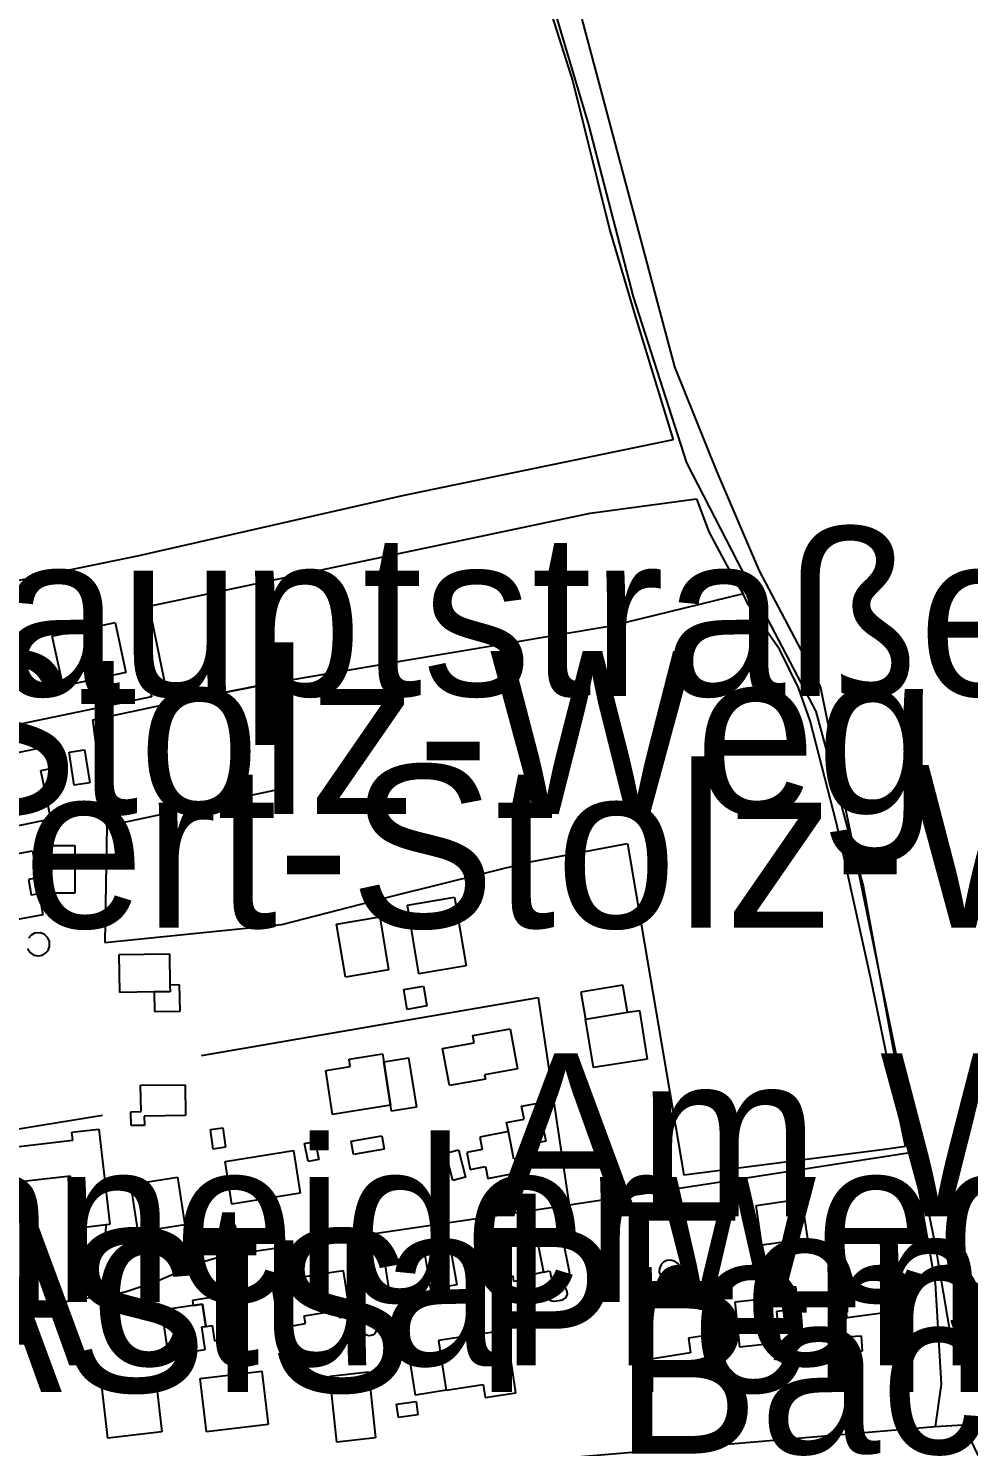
# Model space of a CAD drawing. Extents: x -3657 to 4700, y -7332 to 8131.
# Drawn here: x -2832.9 to -2582.2, y -1622.2 to -1244 of the extents above; entities that cross this region are included whole.
import ezdxf

# ---------------------------------------------------------------- set-up
doc = ezdxf.new("R2010")
doc.units = 0
for name, color, linetype in [('OSM_BUILDING_DETACHED', 9, 'CONTINUOUS'), ('OSM_BUILDING_GARAGE', 9, 'CONTINUOUS'), ('OSM_BUILDING_HOUSE', 9, 'CONTINUOUS'), ('OSM_BUILDING_YES', 9, 'CONTINUOUS'), ('OSM_HIGHWAY_RESIDENTIAL', 8, 'CONTINUOUS'), ('OSM_HIGHWAY_SERVICE', 8, 'CONTINUOUS'), ('OSM_HIGHWAY_TRACK', 8, 'CONTINUOUS'), ('OSM_LABELS', 8, 'CONTINUOUS'), ('OSM_LANDUSE_FARMLAND', 3, 'CONTINUOUS'), ('OSM_LANDUSE_MEADOW', 3, 'CONTINUOUS'), ('OSM_LEISURE_SWIMMING_POOL', 3, 'CONTINUOUS')]:
    doc.layers.add(name, color=color, linetype=linetype)

msp = doc.modelspace()

# ---------------------------------------------------------------- linework, layer by layer
at = {"layer": 'OSM_BUILDING_DETACHED'}
for p, q in [((-2638.813634, -1557.847149), (-2626.708833, -1556.112508)), ((-2637.296741, -1568.477384), (-2638.813634, -1557.847149)), ((-2626.708833, -1556.112508), (-2625.191941, -1566.742743)), ((-2625.191941, -1566.742743), (-2637.296741, -1568.477384))]:
    msp.add_line(p, q, dxfattribs=at)
at = {"layer": 'OSM_BUILDING_GARAGE'}
for p, q in [((-2795.09146, -1500.881988), (-2799.308421, -1500.948705)), ((-2799.308421, -1500.948705), (-2799.232576, -1506.185986)), ((-2792.550666, -1499.058391), (-2795.121798, -1499.102869)), ((-2795.121798, -1499.102869), (-2795.09146, -1500.881988)), ((-2792.444483, -1506.085911), (-2792.550666, -1499.058391)), ((-2799.232576, -1506.185986), (-2792.444483, -1506.085911))]:
    msp.add_line(p, q, dxfattribs=at)
at = {"layer": 'OSM_BUILDING_HOUSE'}
for p, q in [((-2808.667646, -1490.963401), (-2795.243149, -1490.76325)), ((-2808.515957, -1501.082139), (-2808.667646, -1490.963401)), ((-2795.243149, -1490.76325), (-2795.121798, -1499.102869)), ((-2799.308421, -1500.948705), (-2808.515957, -1501.082139)), ((-2795.09146, -1500.881988), (-2799.308421, -1500.948705)), ((-2795.121798, -1499.102869), (-2795.09146, -1500.881988)), ((-2802.948962, -1525.83413), (-2791.056527, -1525.667337)), ((-2802.850364, -1532.85053), (-2802.948962, -1525.83413)), ((-2791.056527, -1525.667337), (-2790.94276, -1533.873523)), ((-2805.558017, -1532.883888), (-2802.850364, -1532.85053)), ((-2805.504926, -1536.56444), (-2805.558017, -1532.883888)), ((-2790.94276, -1533.873523), (-2801.970567, -1534.029196)), ((-2801.970567, -1534.029196), (-2801.940229, -1536.508843)), ((-2801.940229, -1536.508843), (-2805.504926, -1536.56444))]:
    msp.add_line(p, q, dxfattribs=at)
at = {"layer": 'OSM_BUILDING_YES'}
for p, q in [((-2826.513884, -1406.066074), (-2809.744639, -1402.44112)), ((-2809.744639, -1402.44112), (-2806.862544, -1415.784511)), ((-2823.631788, -1419.409466), (-2826.513884, -1406.066074)), ((-2806.862544, -1415.784511), (-2823.631788, -1419.409466)), ((-2827.689475, -1435.499371), (-2840.454124, -1438.15693)), ((-2826.49113, -1441.270388), (-2827.689475, -1435.499371)), ((-2829.547668, -1441.904199), (-2826.49113, -1441.270388)), ((-2826.877938, -1454.736094), (-2829.547668, -1441.904199)), ((-2844.928956, -1458.494482), (-2826.877938, -1454.736094)), ((-2857.117185, -1467.923812), (-2831.747162, -1463.275864)), ((-2831.747162, -1463.275864), (-2830.43505, -1470.470176)), ((-2827.188901, -1461.897047), (-2820.529743, -1461.897047)), ((-2827.188901, -1474.562149), (-2827.188901, -1461.897047)), ((-2820.529743, -1461.897047), (-2820.529743, -1474.562149)), ((-2830.43505, -1470.470176), (-2832.877247, -1470.926075)), ((-2832.877247, -1470.926075), (-2832.126385, -1475.040287)), ((-2832.126385, -1475.040287), (-2830.040658, -1474.662225)), ((-2830.040658, -1474.662225), (-2828.994002, -1480.399883)), ((-2820.529743, -1474.562149), (-2827.188901, -1474.562149)), ((-2731.814299, -1477.786802), (-2719.224093, -1475.674098)), ((-2728.735008, -1496.111726), (-2731.814299, -1477.786802)), ((-2719.224093, -1475.674098), (-2716.144802, -1493.999022)), ((-2828.994002, -1480.399883), (-2839.642586, -1482.345794)), ((-2750.699608, -1482.86841), (-2739.209149, -1480.933618)), ((-2739.209149, -1480.933618), (-2736.835212, -1495.022016)), ((-2748.333256, -1496.956807), (-2750.699608, -1482.86841)), ((-2736.835212, -1495.022016), (-2748.333256, -1496.956807)), ((-2716.144802, -1493.999022), (-2728.735008, -1496.111726)), ((-2732.800279, -1500.292655), (-2727.559416, -1499.369737)), ((-2731.874975, -1505.596653), (-2732.800279, -1500.292655)), ((-2727.559416, -1499.369737), (-2726.634112, -1504.673735)), ((-2674.362004, -1499.125108), (-2685.5415, -1501.015422)), ((-2685.5415, -1501.015422), (-2684.320402, -1508.231973)), ((-2673.140906, -1506.341659), (-2674.362004, -1499.125108)), ((-2726.634112, -1504.673735), (-2731.874975, -1505.596653)), ((-2684.320402, -1508.231973), (-2673.140906, -1506.341659)), ((-2684.320402, -1508.231973), (-2673.140906, -1506.341659)), ((-2682.196753, -1521.086106), (-2684.320402, -1508.231973)), ((-2673.140906, -1506.341659), (-2669.947848, -1505.863521)), ((-2669.947848, -1505.863521), (-2667.915212, -1518.839969)), ((-2714.392791, -1512.568575), (-2704.441978, -1510.767217)), ((-2714.036321, -1514.492247), (-2714.392791, -1512.568575)), ((-2704.441978, -1510.767217), (-2702.500356, -1521.44193)), ((-2722.43232, -1516.026737), (-2714.036321, -1514.492247)), ((-2720.634803, -1525.923086), (-2722.43232, -1516.026737)), ((-2747.377614, -1518.81773), (-2738.458287, -1517.405554)), ((-2747.059066, -1520.830358), (-2747.377614, -1518.81773)), ((-2738.458287, -1517.405554), (-2738.147324, -1519.540497)), ((-2738.147324, -1519.540497), (-2731.51092, -1518.484145)), ((-2736.296716, -1531.149247), (-2738.147324, -1519.540497)), ((-2738.147324, -1519.540497), (-2736.296716, -1531.149247)), ((-2731.51092, -1518.484145), (-2729.417609, -1531.627386)), ((-2667.915212, -1518.839969), (-2682.196753, -1521.086106)), ((-2753.612041, -1521.864471), (-2747.059066, -1520.830358)), ((-2751.761432, -1533.584416), (-2753.612041, -1521.864471)), ((-2702.500356, -1521.44193), (-2711.252824, -1523.032018)), ((-2711.252824, -1523.032018), (-2711.040459, -1524.177325)), ((-2711.040459, -1524.177325), (-2720.634803, -1525.923086)), ((-2736.296716, -1531.149247), (-2751.761432, -1533.584416)), ((-2736.054013, -1532.683737), (-2736.296716, -1531.149247)), ((-2701.362687, -1531.427235), (-2696.940946, -1530.559914)), ((-2700.695254, -1534.829799), (-2701.362687, -1531.427235)), ((-2696.940946, -1530.559914), (-2694.946232, -1540.723131)), ((-2729.417609, -1531.627386), (-2736.054013, -1532.683737)), ((-2705.367282, -1535.741598), (-2700.695254, -1534.829799)), ((-2821.265436, -1538.365798), (-2814.136043, -1537.520717)), ((-2821.022733, -1540.434024), (-2821.265436, -1538.365798)), ((-2814.136043, -1537.520717), (-2811.14018, -1562.950996)), ((-2784.359447, -1537.631912), (-2781.075375, -1537.142654)), ((-2783.578248, -1542.846954), (-2784.359447, -1537.631912)), ((-2781.075375, -1537.142654), (-2780.30176, -1542.346576)), ((-2704.90463, -1538.132289), (-2712.496676, -1539.677898)), ((-2704.90463, -1538.132289), (-2705.367282, -1535.741598)), ((-2703.448413, -1545.515632), (-2704.90463, -1538.132289)), ((-2703.448413, -1545.515632), (-2704.90463, -1538.132289)), ((-2838.482164, -1542.49113), (-2821.022733, -1540.434024)), ((-2780.30176, -1542.346576), (-2783.578248, -1542.846954)), ((-2759.262465, -1541.356942), (-2756.410707, -1540.778728)), ((-2758.306822, -1546.149443), (-2759.262465, -1541.356942)), ((-2756.410707, -1540.778728), (-2755.455065, -1545.582349)), ((-2712.496676, -1539.677898), (-2711.859581, -1542.913671)), ((-2694.946232, -1540.723131), (-2701.279257, -1541.968514)), ((-2701.279257, -1541.968514), (-2700.687669, -1544.981896)), ((-2780.438281, -1546.149443), (-2762.235573, -1543.202777)), ((-2778.602841, -1557.535803), (-2780.438281, -1546.149443)), ((-2762.235573, -1543.202777), (-2760.392549, -1554.600257)), ((-2755.455065, -1545.582349), (-2758.306822, -1546.149443)), ((-2711.859581, -1542.913671), (-2716.02345, -1543.736513)), ((-2716.02345, -1543.736513), (-2715.120899, -1548.317744)), ((-2702.963008, -1545.426676), (-2703.448413, -1545.515632)), ((-2702.963008, -1545.426676), (-2703.448413, -1545.515632)), ((-2700.687669, -1544.981896), (-2702.963008, -1545.426676)), ((-2702.287991, -1549.096108), (-2702.963008, -1545.426676)), ((-2821.674997, -1550.019026), (-2837.374832, -1551.875982)), ((-2820.021585, -1563.996229), (-2821.674997, -1550.019026)), ((-2805.603524, -1552.287403), (-2793.111916, -1550.341492)), ((-2793.111916, -1550.341492), (-2791.139956, -1563.017713)), ((-2715.120899, -1548.317744), (-2710.979784, -1547.494902)), ((-2710.979784, -1547.494902), (-2710.357858, -1550.675076)), ((-2710.357858, -1550.675076), (-2702.287991, -1549.096108)), ((-2803.631564, -1564.963625), (-2805.603524, -1552.287403)), ((-2760.392549, -1554.600257), (-2778.602841, -1557.535803)), ((-2812.164083, -1563.073311), (-2820.021585, -1563.996229)), ((-2812.164083, -1563.073311), (-2820.021585, -1563.996229)), ((-2820.021585, -1563.996229), (-2819.285892, -1569.111195)), ((-2812.368863, -1568.911044), (-2812.164083, -1563.073311)), ((-2811.14018, -1562.950996), (-2812.164083, -1563.073311)), ((-2791.139956, -1563.017713), (-2803.631564, -1564.963625)), ((-2819.285892, -1569.111195), (-2812.368863, -1568.911044)), ((-2708.840965, -1567.92141), (-2697.433936, -1565.842064)), ((-2707.119293, -1577.384098), (-2708.840965, -1567.92141)), ((-2697.433936, -1565.842064), (-2697.183648, -1567.176404)), ((-2690.53966, -1565.864303), (-2697.183648, -1567.176404)), ((-2697.183648, -1567.176404), (-2695.515067, -1575.627218)), ((-2697.183648, -1567.176404), (-2695.515067, -1575.627218)), ((-2688.529778, -1576.038639), (-2690.53966, -1565.864303)), ((-2727.089179, -1571.134943), (-2737.965297, -1572.880703)), ((-2737.965297, -1572.880703), (-2736.334638, -1583.232951)), ((-2727.089179, -1571.134943), (-2720.210073, -1569.956277)), ((-2725.541949, -1580.17509), (-2727.089179, -1571.134943)), ((-2725.541949, -1580.17509), (-2727.089179, -1571.134943)), ((-2720.210073, -1569.956277), (-2718.662843, -1579.007544)), ((-2754.992413, -1576.205432), (-2768.052855, -1578.384852)), ((-2748.894506, -1575.293633), (-2754.992413, -1576.205432)), ((-2754.992413, -1576.205432), (-2753.308662, -1586.31305)), ((-2753.308662, -1586.31305), (-2754.992413, -1576.205432)), ((-2746.968053, -1587.280446), (-2748.894506, -1575.293633)), ((-2703.660778, -1576.750287), (-2707.119293, -1577.384098)), ((-2703.410491, -1578.129104), (-2703.660778, -1576.750287)), ((-2695.515067, -1575.627218), (-2699.094933, -1576.427821)), ((-2699.094933, -1576.427821), (-2698.928074, -1577.306261)), ((-2695.515067, -1575.627218), (-2693.869239, -1575.293633)), ((-2693.869239, -1575.293633), (-2693.527938, -1577.028274)), ((-2693.527938, -1577.028274), (-2688.529778, -1576.038639)), ((-2615.127361, -1577.684324), (-2602.81778, -1575.994161)), ((-2602.81778, -1575.994161), (-2602.142763, -1580.897857)), ((-2768.052855, -1578.384852), (-2766.027804, -1590.538458)), ((-2718.662843, -1579.007544), (-2725.541949, -1580.17509)), ((-2725.420598, -1581.50943), (-2725.541949, -1580.17509)), ((-2698.928074, -1577.306261), (-2703.410491, -1578.129104)), ((-2634.141605, -1580.108374), (-2628.384999, -1579.507921)), ((-2633.898903, -1582.421228), (-2634.141605, -1580.108374)), ((-2628.384999, -1579.507921), (-2627.755489, -1585.545805)), ((-2615.991989, -1577.806639), (-2615.127361, -1577.684324)), ((-2614.611617, -1587.836421), (-2615.991989, -1577.806639)), ((-2780.916102, -1581.876373), (-2789.10732, -1583.177353)), ((-2789.10732, -1583.177353), (-2788.90254, -1584.511693)), ((-2786.490681, -1584.144749), (-2788.90254, -1584.511693)), ((-2788.90254, -1584.511693), (-2786.490681, -1584.144749)), ((-2785.595714, -1590.104797), (-2786.490681, -1584.144749)), ((-2786.490681, -1584.144749), (-2785.595714, -1590.104797)), ((-2779.095831, -1593.307211), (-2780.916102, -1581.876373)), ((-2736.334638, -1583.232951), (-2725.420598, -1581.50943)), ((-2670.660787, -1585.045428), (-2651.547944, -1582.054285)), ((-2651.547944, -1582.054285), (-2649.962792, -1592.195262)), ((-2644.471642, -1583.522058), (-2633.898903, -1582.421228)), ((-2643.205037, -1595.631185), (-2644.471642, -1583.522058)), ((-2602.142763, -1580.897857), (-2605.297899, -1581.331518)), ((-2605.297899, -1581.331518), (-2604.592544, -1586.457604)), ((-2788.90254, -1584.511693), (-2797.389552, -1585.779315)), ((-2797.389552, -1585.779315), (-2795.58445, -1597.777247)), ((-2759.376231, -1587.313805), (-2753.308662, -1586.31305)), ((-2759.034931, -1589.370911), (-2759.376231, -1587.313805)), ((-2753.308662, -1586.31305), (-2750.388645, -1585.712598)), ((-2750.388645, -1585.712598), (-2750.054928, -1587.780823)), ((-2750.054928, -1587.780823), (-2746.968053, -1587.280446)), ((-2669.189401, -1594.452519), (-2670.660787, -1585.045428)), ((-2627.755489, -1585.545805), (-2633.398328, -1586.135139)), ((-2633.398328, -1586.135139), (-2632.518531, -1594.519236)), ((-2604.592544, -1586.457604), (-2614.611617, -1587.836421)), ((-2786.634786, -1590.26047), (-2785.595714, -1590.104797)), ((-2785.732235, -1596.287235), (-2786.634786, -1590.26047)), ((-2785.595714, -1590.104797), (-2783.911964, -1589.83793)), ((-2783.911964, -1589.83793), (-2783.2597, -1593.963261)), ((-2766.027804, -1590.538458), (-2759.034931, -1589.370911)), ((-2705.443127, -1591.127791), (-2723.524483, -1593.863186)), ((-2702.917501, -1607.80703), (-2705.443127, -1591.127791)), ((-2783.2597, -1593.963261), (-2779.095831, -1593.307211)), ((-2723.524483, -1593.863186), (-2722.796374, -1598.711285)), ((-2667.634587, -1594.20789), (-2669.189401, -1594.452519)), ((-2666.906479, -1598.833599), (-2667.634587, -1594.20789)), ((-2649.962792, -1592.195262), (-2656.917743, -1593.284972)), ((-2656.917743, -1593.284972), (-2656.310986, -1597.176795)), ((-2632.518531, -1594.519236), (-2643.205037, -1595.631185)), ((-2795.58445, -1597.777247), (-2785.732235, -1596.287235)), ((-2730.972424, -1600.012265), (-2722.796374, -1598.711285)), ((-2722.796374, -1598.711285), (-2721.461509, -1607.15098)), ((-2722.796374, -1598.711285), (-2721.461509, -1607.15098)), ((-2656.310986, -1597.176795), (-2666.906479, -1598.833599)), ((-2787.036762, -1604.015283), (-2770.639157, -1602.069372)), ((-2770.639157, -1602.069372), (-2768.970575, -1616.246725)), ((-2752.497125, -1603.359233), (-2742.182258, -1602.258403)), ((-2742.182258, -1602.258403), (-2740.293727, -1619.86056)), ((-2729.629974, -1608.440841), (-2730.972424, -1600.012265)), ((-2813.195569, -1606.784036), (-2798.823015, -1605.104993)), ((-2811.663508, -1619.916157), (-2813.195569, -1606.784036)), ((-2798.823015, -1605.104993), (-2797.290954, -1618.248233)), ((-2785.360596, -1618.181516), (-2787.036762, -1604.015283)), ((-2750.608594, -1620.972509), (-2752.497125, -1603.359233)), ((-2721.461509, -1607.15098), (-2711.647216, -1605.60537)), ((-2711.647216, -1605.60537), (-2711.123888, -1609.052413)), ((-2734.711563, -1610.853771), (-2729.501038, -1610.131004)), ((-2734.218573, -1614.389769), (-2734.711563, -1610.853771)), ((-2721.461509, -1607.15098), (-2729.629974, -1608.440841)), ((-2729.501038, -1610.131004), (-2729.008048, -1613.667002)), ((-2711.123888, -1609.052413), (-2702.917501, -1607.80703)), ((-2729.008048, -1613.667002), (-2734.218573, -1614.389769)), ((-2797.290954, -1618.248233), (-2811.663508, -1619.916157)), ((-2768.970575, -1616.246725), (-2785.360596, -1618.181516)), ((-2740.293727, -1619.86056), (-2750.608594, -1620.972509))]:
    msp.add_line(p, q, dxfattribs=at)
at = {"layer": 'OSM_HIGHWAY_RESIDENTIAL'}
for p, q in [((-2786.71063, -1517.861454), (-2697.001621, -1502.394239)), ((-2697.001621, -1502.394239), (-2688.658714, -1557.747074)), ((-2688.658714, -1557.747074), (-2781.0147, -1571.379572)), ((-2781.0147, -1571.379572), (-2787.324972, -1573.214288)), ((-2787.324972, -1573.214288), (-2798.633404, -1578.162462)), ((-2798.633404, -1578.162462), (-2807.05974, -1580.942335)), ((-2818.572952, -1582.843769), (-2869.36609, -1591.083313)), ((-2807.05974, -1580.942335), (-2818.572952, -1582.843769)), ((-2583.621508, -1616.313442), (-2487.124406, -1599.667561)), ((-2687.596889, -1624.942168), (-2591.114956, -1616.824938)), ((-2591.114956, -1616.824938), (-2583.621508, -1616.313442)), ((-2583.621508, -1616.313442), (-2538.433287, -1710.417708))]:
    msp.add_line(p, q, dxfattribs=at)
at = {"layer": 'OSM_HIGHWAY_SERVICE'}
for p, q in [((-2804.086631, -1400.083787), (-2800.02136, -1422.267175)), ((-2800.02136, -1422.267175), (-2846.468601, -1431.918895)), ((-2813.081802, -1533.884643), (-2871.76278, -1543.503004))]:
    msp.add_line(p, q, dxfattribs=at)
at = {"layer": 'OSM_HIGHWAY_TRACK'}
for p, q in [((-2693.945083, -1234.748051), (-2683.554371, -1269.741094)), ((-2683.554371, -1269.741094), (-2671.66952, -1315.63124)), ((-2671.66952, -1315.63124), (-2657.410733, -1359.842343)), ((-2657.410733, -1359.842343), (-2643.8573, -1386.228899)), ((-2643.8573, -1386.228899), (-2622.94694, -1426.170117)), ((-2622.94694, -1426.170117), (-2610.34915, -1472.771911)), ((-2610.34915, -1472.771911), (-2597.288708, -1543.725394)), ((-2597.288708, -1543.725394), (-2652.374651, -1552.276283)), ((-2597.288708, -1543.725394), (-2591.077034, -1578.607242)), ((-2652.374651, -1552.276283), (-2688.658714, -1557.747074)), ((-2591.077034, -1578.607242), (-2589.50705, -1605.538653)), ((-2589.50705, -1605.538653), (-2591.114956, -1616.824938))]:
    msp.add_line(p, q, dxfattribs=at)
at = {"layer": 'OSM_LANDUSE_FARMLAND'}
for p, q in [((-2693.186637, -1240.886011), (-2687.756163, -1258.21018)), ((-2660.48244, -1334.289749), (-2685.200199, -1241.5643)), ((-2687.756163, -1258.21018), (-2677.820518, -1297.89565)), ((-2677.820518, -1297.89565), (-2671.206868, -1320.357025)), ((-2671.206868, -1320.357025), (-2660.990599, -1353.704383)), ((-2649.333282, -1362.044003), (-2660.48244, -1334.289749)), ((-2660.990599, -1353.704383), (-2732.762357, -1368.571145)), ((-2637.941421, -1388.675188), (-2649.333282, -1362.044003)), ((-2732.762357, -1368.571145), (-2803.411614, -1384.616573)), ((-2683.099304, -1373.296929), (-2654.763756, -1369.427346)), ((-2654.763756, -1369.427346), (-2651.426593, -1378.222865)), ((-2800.643286, -1398.071159), (-2683.099304, -1373.296929)), ((-2651.426593, -1378.222865), (-2645.973365, -1388.597351)), ((-2803.411614, -1384.616573), (-2879.809894, -1400.317297)), ((-2645.973365, -1388.597351), (-2642.279732, -1394.75755)), ((-2621.710673, -1419.52066), (-2637.941421, -1388.675188)), ((-2642.279732, -1394.75755), (-2677.630907, -1403.375157)), ((-2642.279732, -1394.75755), (-2677.630907, -1403.375157)), ((-2640.944867, -1397.659738), (-2642.279732, -1394.75755)), ((-2795.303825, -1423.990697), (-2800.643286, -1398.071159)), ((-2632.548869, -1409.735507), (-2640.944867, -1397.659738)), ((-2677.630907, -1403.375157), (-2733.740752, -1412.860084)), ((-2677.630907, -1403.375157), (-2733.740752, -1412.860084)), ((-2627.558293, -1419.887604), (-2632.548869, -1409.735507)), ((-2733.740752, -1412.860084), (-2770.244765, -1419.031403)), ((-2733.740752, -1412.860084), (-2770.244765, -1419.031403)), ((-2770.244765, -1419.031403), (-2795.303825, -1423.990697)), ((-2770.244765, -1419.031403), (-2763.176047, -1446.307518)), ((-2624.463833, -1428.672003), (-2627.558293, -1419.887604)), ((-2591.016358, -1568.455145), (-2621.710673, -1419.52066)), ((-2617.433037, -1455.936999), (-2624.463833, -1428.672003)), ((-2763.176047, -1446.307518), (-2811.982056, -1456.726483)), ((-2811.982056, -1456.726483), (-2812.528137, -1487.760987)), ((-2608.164825, -1497.824128), (-2617.433037, -1455.936999)), ((-2699.117686, -1466.278127), (-2673.102983, -1461.352192)), ((-2673.102983, -1461.352192), (-2658.123672, -1549.741039)), ((-2735.303151, -1475.20708), (-2699.117686, -1466.278127)), ((-2765.269358, -1482.946247), (-2735.303151, -1475.20708)), ((-2812.528137, -1487.760987), (-2765.269358, -1482.946247)), ((-2599.033134, -1542.035231), (-2608.164825, -1497.824128)), ((-2658.123672, -1549.741039), (-2604.645635, -1542.813595)), ((-2604.645635, -1542.813595), (-2599.033134, -1542.035231)), ((-2586.791813, -1593.685274), (-2591.016358, -1568.455145)), ((-2500.579241, -1572.636074), (-2586.791813, -1593.685274))]:
    msp.add_line(p, q, dxfattribs=at)
at = {"layer": 'OSM_LANDUSE_MEADOW'}
for p, q in [((-2795.303825, -1423.990697), (-2770.244765, -1419.031403)), ((-2770.244765, -1419.031403), (-2763.176047, -1446.307518)), ((-2815.713611, -1428.427374), (-2795.303825, -1423.990697)), ((-2811.982056, -1456.726483), (-2815.713611, -1428.427374)), ((-2763.176047, -1446.307518), (-2811.982056, -1456.726483))]:
    msp.add_line(p, q, dxfattribs=at)
at = {"layer": 'OSM_LEISURE_SWIMMING_POOL'}
for p, q in [((-2822.001129, -1436.989383), (-2817.882766, -1436.355572)), ((-2817.882766, -1436.355572), (-2816.525148, -1445.206689)), ((-2820.64351, -1445.8405), (-2822.001129, -1436.989383)), ((-2816.525148, -1445.206689), (-2820.64351, -1445.8405)), ((-2832.164307, -1485.759478), (-2832.884831, -1486.560082)), ((-2831.208665, -1485.259101), (-2832.164307, -1485.759478)), ((-2829.706942, -1485.170145), (-2831.208665, -1485.259101)), ((-2828.698208, -1485.548208), (-2829.706942, -1485.170145)), ((-2827.712228, -1486.471126), (-2828.698208, -1485.548208)), ((-2833.150287, -1489.362194), (-2832.331165, -1490.529741)), ((-2828.212803, -1490.529741), (-2827.643968, -1489.862571)), ((-2827.264745, -1487.449641), (-2827.712228, -1486.471126)), ((-2827.643968, -1489.862571), (-2827.241992, -1488.861817)), ((-2827.241992, -1488.861817), (-2827.264745, -1487.449641)), ((-2832.331165, -1490.529741), (-2831.413446, -1491.096835)), ((-2831.413446, -1491.096835), (-2830.184763, -1491.319225)), ((-2830.184763, -1491.319225), (-2829.130523, -1491.096835)), ((-2829.130523, -1491.096835), (-2828.212803, -1490.529741)), ((-2746.786026, -1540.712011), (-2738.617561, -1539.266477)), ((-2746.156515, -1544.259129), (-2746.786026, -1540.712011)), ((-2737.995635, -1542.813595), (-2746.156515, -1544.259129)), ((-2738.617561, -1539.266477), (-2737.995635, -1542.813595)), ((-2721.613198, -1543.925544), (-2718.185022, -1543.047104)), ((-2719.739836, -1551.231051), (-2721.613198, -1543.925544)), ((-2718.185022, -1543.047104), (-2716.304075, -1550.352611)), ((-2716.304075, -1550.352611), (-2719.739836, -1551.231051)), ((-2780.354852, -1563.540329), (-2780.362436, -1564.029587)), ((-2780.362436, -1564.029587), (-2780.09698, -1564.641159)), ((-2780.271423, -1563.262342), (-2780.354852, -1563.540329)), ((-2780.013551, -1562.850921), (-2780.271423, -1563.262342)), ((-2780.09698, -1564.641159), (-2779.748095, -1564.963625)), ((-2779.626743, -1562.550695), (-2780.013551, -1562.850921)), ((-2779.748095, -1564.963625), (-2779.171676, -1565.186014)), ((-2779.164091, -1562.406141), (-2779.626743, -1562.550695)), ((-2779.171676, -1565.186014), (-2778.68627, -1565.163775)), ((-2778.678686, -1562.4395), (-2779.164091, -1562.406141)), ((-2778.68627, -1565.163775), (-2778.238787, -1564.974744)), ((-2778.170527, -1562.66189), (-2778.678686, -1562.4395)), ((-2778.238787, -1564.974744), (-2777.965746, -1564.752354)), ((-2777.829226, -1563.006594), (-2778.170527, -1562.66189)), ((-2777.965746, -1564.752354), (-2777.70029, -1564.352052)), ((-2777.63203, -1563.451374), (-2777.829226, -1563.006594)), ((-2777.70029, -1564.352052), (-2777.586523, -1563.873914)), ((-2777.586523, -1563.873914), (-2777.63203, -1563.451374)), ((-2663.546562, -1572.95854), (-2664.198826, -1573.636829)), ((-2662.65918, -1572.52488), (-2663.546562, -1572.95854)), ((-2661.680785, -1572.413685), (-2662.65918, -1572.52488)), ((-2660.61896, -1572.691672), (-2661.680785, -1572.413685)), ((-2659.822592, -1573.269886), (-2660.61896, -1572.691672)), ((-2664.646309, -1574.693181), (-2664.661478, -1575.682815)), ((-2664.661478, -1575.682815), (-2664.176072, -1576.883721)), ((-2664.198826, -1573.636829), (-2664.646309, -1574.693181)), ((-2660.065294, -1577.450815), (-2659.420615, -1576.694689)), ((-2659.268926, -1574.081608), (-2659.822592, -1573.269886)), ((-2659.420615, -1576.694689), (-2659.13999, -1576.060878)), ((-2659.026223, -1575.082363), (-2659.268926, -1574.081608)), ((-2659.13999, -1576.060878), (-2659.026223, -1575.082363)), ((-2694.074019, -1580.241807), (-2694.460827, -1580.742185)), ((-2693.543107, -1579.897103), (-2694.074019, -1580.241807)), ((-2692.928765, -1579.763669), (-2693.543107, -1579.897103)), ((-2691.047819, -1579.463443), (-2692.928765, -1579.763669)), ((-2690.410724, -1579.552399), (-2691.047819, -1579.463443)), ((-2689.857059, -1579.852625), (-2690.410724, -1579.552399)), ((-2689.439913, -1580.319644), (-2689.857059, -1579.852625)), ((-2689.204795, -1580.897857), (-2689.439913, -1580.319644)), ((-2664.176072, -1576.883721), (-2663.470718, -1577.573129)), ((-2663.470718, -1577.573129), (-2662.188944, -1578.062387)), ((-2662.188944, -1578.062387), (-2661.202964, -1578.006789)), ((-2661.202964, -1578.006789), (-2660.065294, -1577.450815)), ((-2694.460827, -1580.742185), (-2694.650438, -1581.342637)), ((-2694.650438, -1581.342637), (-2694.604931, -1582.032046)), ((-2694.604931, -1582.032046), (-2694.34706, -1582.59914)), ((-2694.34706, -1582.59914), (-2693.907161, -1583.055039)), ((-2693.907161, -1583.055039), (-2693.338326, -1583.321907)), ((-2693.338326, -1583.321907), (-2692.777076, -1583.388624)), ((-2692.777076, -1583.388624), (-2690.89613, -1583.077278)), ((-2690.89613, -1583.077278), (-2690.281788, -1582.943844)), ((-2690.281788, -1582.943844), (-2689.750876, -1582.59914)), ((-2689.750876, -1582.59914), (-2689.371653, -1582.109882)), ((-2689.371653, -1582.109882), (-2689.182042, -1581.520549)), ((-2689.182042, -1581.520549), (-2689.204795, -1580.897857)), ((-2743.759826, -1589.515464), (-2743.97219, -1590.193753)), ((-2743.97219, -1590.193753), (-2743.949437, -1590.849803)), ((-2743.949437, -1590.849803), (-2743.69915, -1591.516973)), ((-2743.34268, -1588.95949), (-2743.759826, -1589.515464)), ((-2743.69915, -1591.516973), (-2743.251667, -1592.039589)), ((-2742.743508, -1588.559188), (-2743.34268, -1588.95949)), ((-2742.045737, -1588.392396), (-2742.743508, -1588.559188)), ((-2741.385889, -1588.470232), (-2742.045737, -1588.392396)), ((-2740.733625, -1588.770458), (-2741.385889, -1588.470232)), ((-2740.801886, -1592.228621), (-2740.286142, -1591.717124)), ((-2740.460585, -1589.003968), (-2740.733625, -1588.770458)), ((-2740.051024, -1589.593301), (-2740.460585, -1589.003968)), ((-2740.286142, -1591.717124), (-2739.96001, -1591.094432)), ((-2739.861412, -1590.382785), (-2740.051024, -1589.593301)), ((-2739.96001, -1591.094432), (-2739.861412, -1590.382785)), ((-2743.251667, -1592.039589), (-2742.629741, -1592.395413)), ((-2742.629741, -1592.395413), (-2742.212595, -1592.506608)), ((-2742.212595, -1592.506608), (-2741.492072, -1592.484369)), ((-2741.492072, -1592.484369), (-2740.801886, -1592.228621)), ((-2615.498999, -1592.89579), (-2610.826971, -1592.595564)), ((-2615.233543, -1597.010002), (-2615.498999, -1592.89579)), ((-2610.826971, -1592.595564), (-2610.569099, -1596.709776)), ((-2610.569099, -1596.709776), (-2615.233543, -1597.010002))]:
    msp.add_line(p, q, dxfattribs=at)

# ---------------------------------------------------------------- texts
at = {"layer": 'OSM_LABELS'}
for s, p in [('Hauptstraße', (-2882.756835, -1421.998613)), ('Robert-Stolz-Weg', (-3051.961093, -1453.477191)), ('Robert-Stolz-Weg', (-2940.775531, -1483.840356)), ('Am Wolfsgrund', (-2709.066015, -1560.759358)), ('Schneiderweg', (-2926.433664, -1583.601374)), ('Actual Fenster Mayer', (-2855.069381, -1600.490404)), ('OASIS Premstätten', (-2907.719628, -1607.640237)), ('Bäckweg', (-2676.717706, -1624.026879))]:
    msp.add_text(s, height=43.418293, dxfattribs=at).set_placement(p)

doc.saveas('drawing.dxf')
